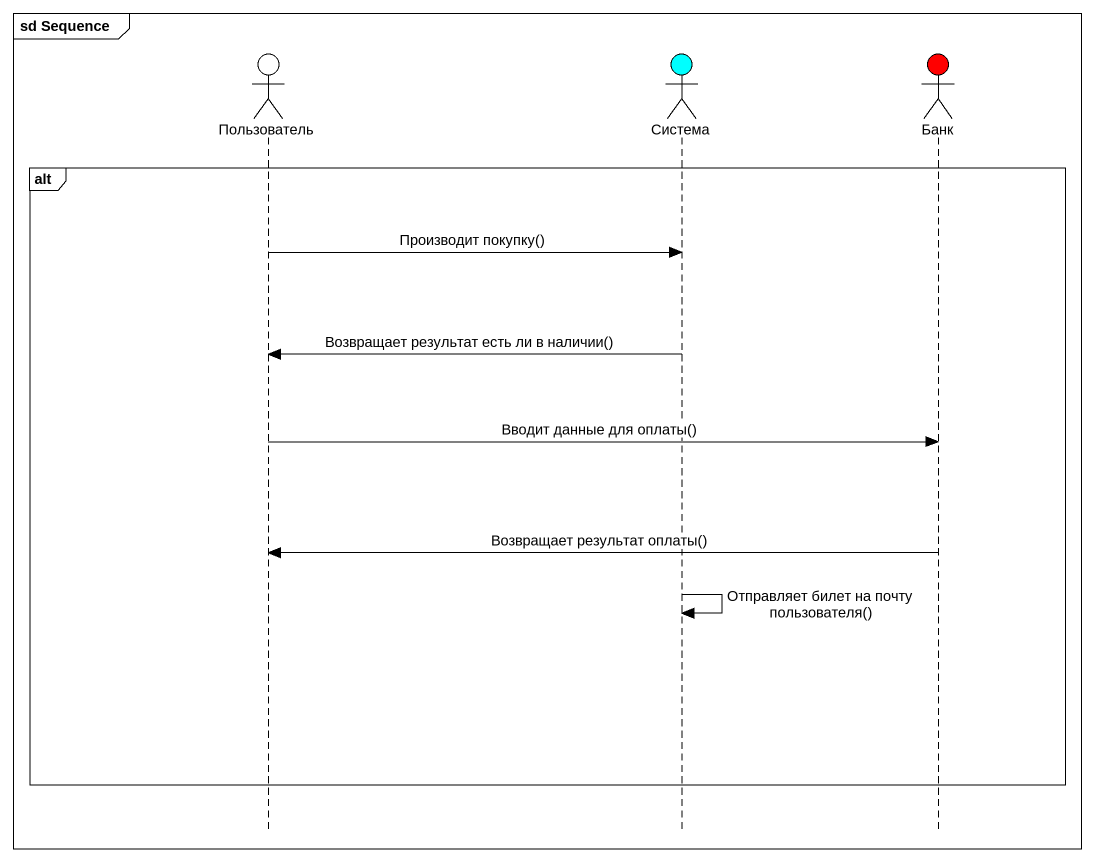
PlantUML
@startuml
mainframe sd Sequence
hide footbox
actor Пользователь
actor Система #00FFFF
actor Банк #FF0000

alt
  Пользователь -> Система : Производит покупку()
  Система -> Пользователь : Возвращает результат есть ли в наличии()
  Пользователь -> Банк : Вводит данные для оплаты()
  Банк -> Пользователь : Возвращает результат оплаты()
  Система -> Система : Отправляет билет на почту пользователя()
end
@enduml
